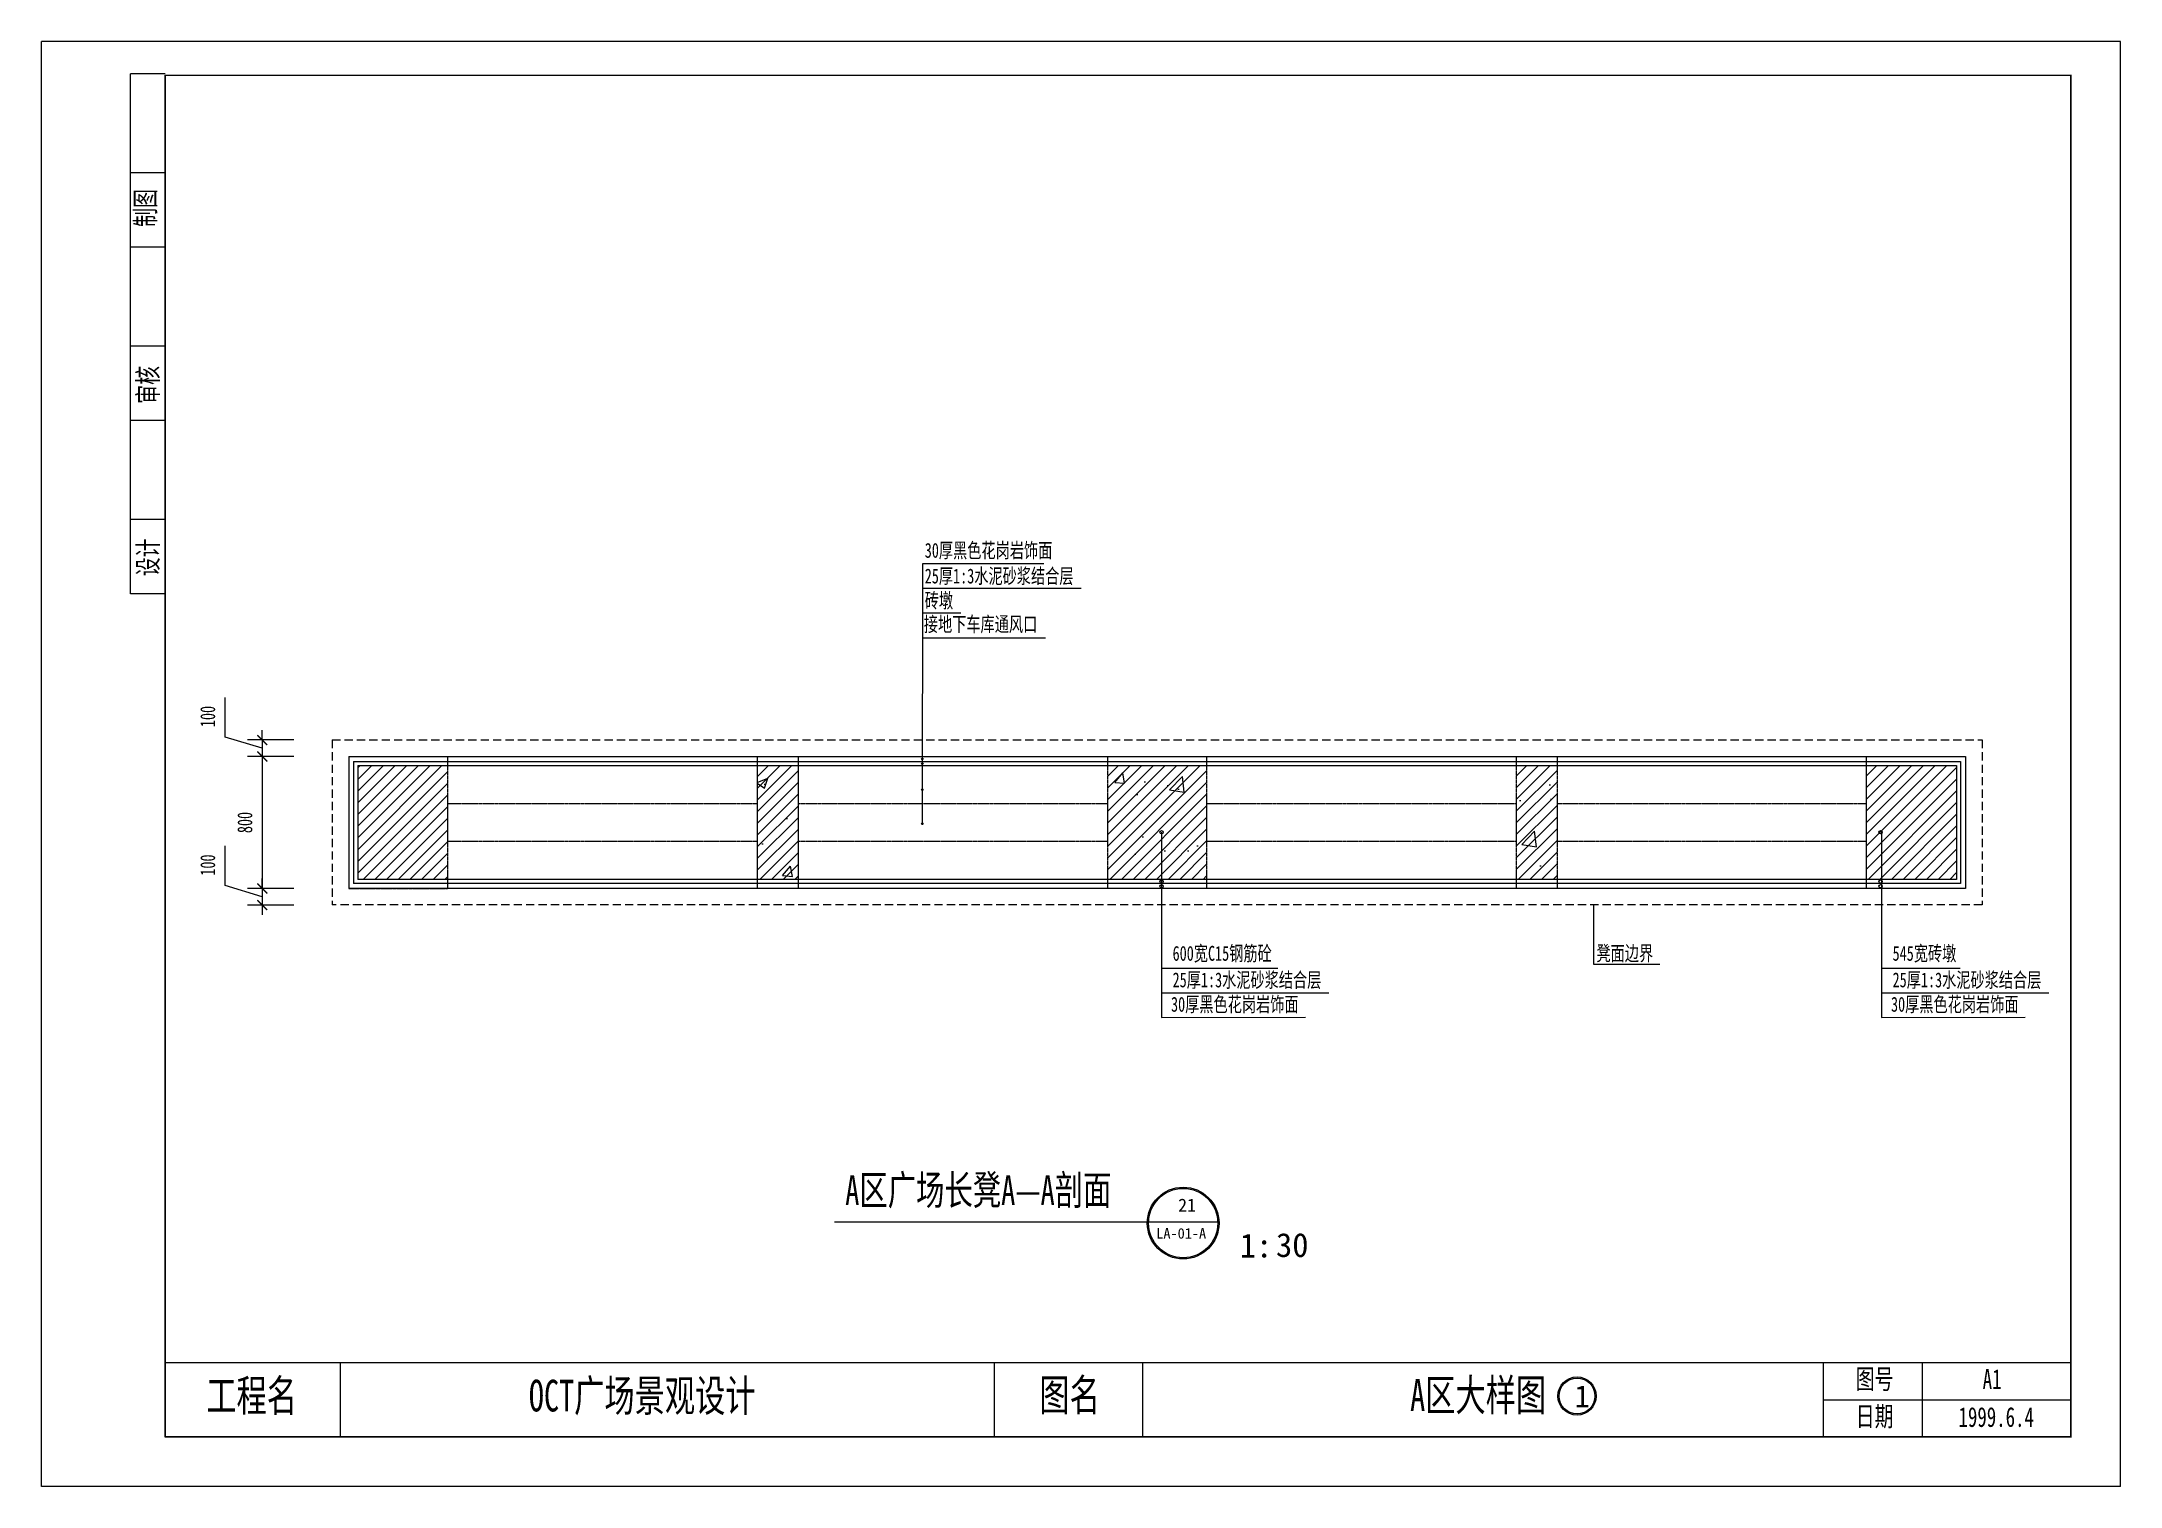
# Model space of a CAD drawing. Extents: x 620 to 13220, y 1490 to 10243.
import ezdxf

# ---------------------------------------------------------------- set-up
doc = ezdxf.new("R2010")
doc.units = 0
doc.header["$MEASUREMENT"] = 0
doc.linetypes.add('DASHED', pattern=[0.75, 0.5, -0.25])
doc.layers.get('0').update_dxf_attribs({"linetype": 'CONTINUOUS'})
doc.layers.get('DEFPOINTS').update_dxf_attribs({"linetype": 'CONTINUOUS'})
for name, color, linetype in [('A1', 7, 'CONTINUOUS'), ('LEVEL', 2, 'CONTINUOUS'), ('STAIR', 140, 'CONTINUOUS'), ('TEXT', 41, 'CONTINUOUS'), ('TK', 1, 'CONTINUOUS')]:
    doc.layers.add(name, color=color, linetype=linetype)
doc.styles.add('HZ', font='simplex.shx', dxfattribs={"width": 0.7, "bigfont": 'hztxt.shx'})
doc.styles.get("Standard").update_dxf_attribs({"font": 'simsun.ttf'})
doc.styles.add('STYLE1', font='simsun.ttf', dxfattribs={"width": 0.7})
doc.styles.add('XREF1$0$STYLE3', font='simsun.ttf', dxfattribs={"width": 0.7})
doc.dimstyles.new('STANDARD-1', dxfattribs={"dimscale": 0, "dimtxt": 450, "dimasz": 300, "dimexe": 300, "dimexo": 300, "dimgap": 200, "dimtad": 1, "dimdec": 0, "dimzin": 0, "dimtxsty": 'HZ', "dimcen": 300, "dimdle": 300, "dimclrd": 40, "dimclre": 40, "dimclrt": 41, "dimazin": 3, "dimtfac": 1, "dimtdec": 0, "dimtofl": 0, "dimtmove": 0, "dimatfit": 3, "dimtvp": 1.5, "dimtolj": 1, "dimtzin": 0})

# ---------------------------------------------------------------- blocks, each defined once
blk = doc.blocks.new('_ARCHTICK')
at = {"color": 0, "linetype": 'BYBLOCK', "const_width": 0.15}
blk.add_lwpolyline([(-0.5, -0.5), (0.5, 0.5)], dxfattribs=at)
blk = doc.blocks.new('*D29')
at = {"color": 40, "linetype": 'BYBLOCK'}
for p, q in [((1733, 6030), (1733, 6270)), ((1958, 6012), (1958, 6072)), ((1958, 5962), (1733, 6030)), ((2149, 6012), (1868, 6012)), ((1958, 6012), (1958, 5912)), ((2149, 5912), (1868, 5912)), ((1958, 5912), (1958, 5852))]:
    blk.add_line(p, q, dxfattribs=at)
at = {"layer": 'DEFPOINTS', "color": 0, "linetype": 'BYBLOCK'}
for p in [(2149, 6012), (1958, 5912), (2149, 5912)]:
    blk.add_point(p, dxfattribs=at)
at = {"color": 40, "linetype": 'BYBLOCK', "xscale": 60, "yscale": 60, "zscale": 60}
for p, rotation in [((1958, 6012), 270), ((1958, 5912), 90)]:
    blk.add_blockref('_ARCHTICK', p, dxfattribs=dict(at, rotation=rotation))
at = {"color": 41, "linetype": 'BYBLOCK', "insert": (1628, 6090), "char_height": 90, "attachment_point": 4, "rotation": 90, "style": 'XREF1$0$STYLE3'}
blk.add_mtext('\\A1;100', dxfattribs=at)
blk = doc.blocks.new('*D30')
at = {"color": 40, "linetype": 'BYBLOCK'}
for p, q in [((1958, 6002), (1958, 5022)), ((2149, 5912), (1868, 5912)), ((2149, 5112), (1868, 5112))]:
    blk.add_line(p, q, dxfattribs=at)
at = {"layer": 'DEFPOINTS', "color": 0, "linetype": 'BYBLOCK'}
for p in [(2149, 5912), (1958, 5112), (2149, 5112)]:
    blk.add_point(p, dxfattribs=at)
at = {"color": 40, "linetype": 'BYBLOCK', "xscale": 60, "yscale": 60, "zscale": 60}
for p, rotation in [((1958, 5912), 90), ((1958, 5112), 270)]:
    blk.add_blockref('_ARCHTICK', p, dxfattribs=dict(at, rotation=rotation))
at = {"color": 41, "linetype": 'BYBLOCK', "insert": (1853, 5512), "char_height": 90, "attachment_point": 5, "rotation": 90, "style": 'XREF1$0$STYLE3'}
blk.add_mtext('\\A1;800', dxfattribs=at)
blk = doc.blocks.new('*D31')
at = {"color": 40, "linetype": 'BYBLOCK'}
for p, q in [((1733, 5130), (1733, 5370)), ((1958, 5112), (1958, 5172)), ((1958, 5062), (1733, 5130)), ((2149, 5112), (1868, 5112)), ((1958, 5112), (1958, 5012)), ((2149, 5012), (1868, 5012)), ((1958, 5012), (1958, 4952))]:
    blk.add_line(p, q, dxfattribs=at)
at = {"layer": 'DEFPOINTS', "color": 0, "linetype": 'BYBLOCK'}
for p in [(2149, 5112), (1958, 5012), (2149, 5012)]:
    blk.add_point(p, dxfattribs=at)
at = {"color": 40, "linetype": 'BYBLOCK', "xscale": 60, "yscale": 60, "zscale": 60}
for p, rotation in [((1958, 5112), 270), ((1958, 5012), 90)]:
    blk.add_blockref('_ARCHTICK', p, dxfattribs=dict(at, rotation=rotation))
at = {"color": 41, "linetype": 'BYBLOCK', "insert": (1628, 5190), "char_height": 90, "attachment_point": 4, "rotation": 90, "style": 'XREF1$0$STYLE3'}
blk.add_mtext('\\A1;100', dxfattribs=at)

msp = doc.modelspace()

# ---------------------------------------------------------------- hatches: boundary and pattern name
at = {"layer": 'STAIR'}
h = msp.add_hatch(dxfattribs=at)
h.set_pattern_fill('ANSI31', color=256, scale=400, style=0)
h.set_pattern_definition([(45, (4255.36, 6005.446), (-35.35534, 35.35534), [])])
h.paths.add_polyline_path([(11681.8, 5167.4), (12226.8, 5167.4), (12226.8, 5857.4), (11681.8, 5857.4)])
h.paths.add_polyline_path([(9805.5, 5857.4), (9558.2, 5857.4), (9558.2, 5167.4), (9805.5, 5167.4)])
h.paths.add_polyline_path([(7681.8, 5857.4), (7081.8, 5857.4), (7081.8, 5167.4), (7681.8, 5167.4)])
h.paths.add_polyline_path([(4958.2, 5167.4), (5205.5, 5167.4), (5205.5, 5857.4), (4958.2, 5857.4)])
h.paths.add_polyline_path([(3081.8, 5857.4), (2536.8, 5857.4), (2536.8, 5167.4), (3081.8, 5167.4)])
at = {"layer": 'STAIR', "linetype": 'DASHED'}
h = msp.add_hatch(dxfattribs=at)
h.set_pattern_fill('AR-CONC', color=256, scale=100, style=0)
h.set_pattern_definition([(50, (4255.36, 6005.45), (717.26, -62.75), [75, -825]), (355, (4255.36, 6005.45), (-138.75, 752.19), [60, -660]), (100.451, (4315.1, 6000.2), (578.51, 689.44), [63.74, -701.14]), (46.184, (4255.4, 6205.45), (1067.24, -165.52), [112.5, -1237.5]), (96.636, (4344.3, 6191.7), (934.66, 974.12), [95.61, -1051.71]), (351.184, (4255.4, 6205.4), (934.66, 974.12), [90, -990]), (21, (4355.36, 6155.45), (596.91, -402.62), [75, -825]), (326, (4355.36, 6155.45), (243.32, 725.15), [60, -660]), (71.451, (4405.1, 6121.9), (840.22, 322.53), [63.74, -701.14]), (37.5, (4255.36, 6005.45), (12.16, 332.894), [0, -652, 0, -670, 0, -662.5]), (7.5, (4255.36, 6005.45), (263.07, 394.412), [0, -382, 0, -637, 0, -252.5]), (327.5, (4032.36, 6005.45), (533.822, -22.555), [0, -250, 0, -780, 0, -1035]), (317.5, (3932.36, 6005.45), (583.186, 100.105), [0, -325, 0, -518, 0, -735])])
h.paths.add_polyline_path([(7081.8, 5167.4), (7681.8, 5167.4), (7681.8, 5857.4), (7081.8, 5857.4)])
h.paths.add_polyline_path([(9805.5, 5857.4), (9558.2, 5857.4), (9558.2, 5167.4), (9805.5, 5167.4)])
h.paths.add_polyline_path([(4958.2, 5167.4), (5205.5, 5167.4), (5205.5, 5857.4), (4958.2, 5857.4)])
at = {"layer": 'TEXT', "linetype": 'CONTINUOUS'}
h = msp.add_hatch(color=256, dxfattribs=at)
edge = h.paths.add_edge_path()
edge.add_arc((7539.6, 3085.3), 217.5, 0, 360)
edge = h.paths.add_edge_path(flags=16)
edge.add_arc((7539.6, 3085.3), 210, 0, 360)
at = {"layer": 'TK', "linetype": 'CONTINUOUS'}
h = msp.add_hatch(color=256, dxfattribs=at)
edge = h.paths.add_edge_path(flags=16)
edge.add_arc((9926.8, 2037.5), 108.7, 0, 360)
edge = h.paths.add_edge_path()
edge.add_arc((9926.8, 2037.5), 115.9, 0, 360)

# ---------------------------------------------------------------- linework, layer by layer
at = {"layer": 'A1', "linetype": 'DASHED', "ltscale": 100}
for p, q in [((2381.8, 6012.4), (12381.8, 6012.4)), ((12381.8, 6012.4), (12381.8, 5012.4)), ((12381.8, 5012.4), (2381.8, 5012.4))]:
    msp.add_line(p, q, dxfattribs=at)
at = {"layer": 'A1', "linetype": 'DASHED'}
for p, q in [((3081.8, 5112.4), (3081.8, 5912.4)), ((7081.8, 5912.4), (7081.8, 5112.4)), ((7681.8, 5912.4), (7681.8, 5112.4)), ((9558.2, 5912.4), (9558.2, 5112.4)), ((9805.5, 5912.4), (9805.5, 5112.4)), ((3081.8, 5626.6), (4958.2, 5626.6)), ((5205.5, 5626.6), (7081.8, 5626.6)), ((7681.8, 5626.6), (9558.2, 5626.6)), ((9805.5, 5626.6), (11681.8, 5626.6)), ((3081.8, 5398.2), (4958.2, 5398.2)), ((5205.5, 5398.2), (7081.8, 5398.2)), ((7681.8, 5398.2), (9558.2, 5398.2)), ((9805.5, 5398.2), (11681.8, 5398.2)), ((2481.8, 5112.4), (3081.8, 5112.4))]:
    msp.add_line(p, q, dxfattribs=at)
at = {"layer": 'A1', "linetype": 'DASHED', "ltscale": 100}
msp.add_lwpolyline([(2381.8, 6012.4), (2381.8, 5012.4)], dxfattribs=at)
at = {"layer": 'LEVEL'}
for p, q in [((2481.8, 5912.4), (12281.8, 5912.4)), ((2481.8, 5912.4), (2481.8, 5112.4)), ((2511.8, 5882.4), (2511.8, 5142.4)), ((2511.8, 5882.4), (12251.8, 5882.4)), ((2536.8, 5857.4), (2536.8, 5167.4)), ((2536.8, 5857.4), (12226.8, 5857.4)), ((4958.2, 5912.4), (4958.2, 5112.4)), ((5205.5, 5912.4), (5205.5, 5112.4)), ((12226.8, 5857.4), (12226.8, 5167.4)), ((12251.8, 5882.4), (12251.8, 5142.4)), ((12281.8, 5912.4), (12281.8, 5112.4)), ((12226.8, 5167.4), (2536.8, 5167.4)), ((12281.8, 5112.4), (2481.8, 5112.4)), ((12251.8, 5142.4), (2511.8, 5142.4))]:
    msp.add_line(p, q, dxfattribs=at)
msp.add_lwpolyline([(12281.8, 5112.4), (11681.8, 5112.4), (11681.8, 5912.4)], dxfattribs=at)
at = {"layer": 'TEXT', "linetype": 'CONTINUOUS'}
for p, q in [((5959.7, 5504.4), (5962.3, 7081.5)), ((5962.3, 7081.5), (6696, 7081.5)), ((5962.2, 6931.5), (6920.7, 6931.5)), ((5962.9, 6781.5), (6191.2, 6781.5)), ((5962.9, 6631.5), (6704.7, 6631.5)), ((7408.8, 5452.9), (7408.8, 4330.2)), ((11772.6, 5452.9), (11772.6, 4330.2)), ((10026.2, 5013.6), (10026.2, 4654.7)), ((7408.9, 4630.2), (8112.7, 4629.5)), ((10026.2, 4654.7), (10428.7, 4654.7)), ((11772.7, 4630.2), (12248.2, 4629.5)), ((7408.8, 4480.2), (8421.8, 4479.5)), ((11772.6, 4480.2), (12785.6, 4479.5)), ((7408.8, 4330.2), (8280.1, 4333.3)), ((11772.6, 4330.2), (12644, 4333.3))]:
    msp.add_line(p, q, dxfattribs=at)
at = {"layer": 'TEXT', "linetype": 'CONTINUOUS', "const_width": 7.5}
msp.add_lwpolyline([(5425.2, 3092.2), (7749.5, 3092.2)], dxfattribs=at)
at = {"layer": 'TEXT', "linetype": 'CONTINUOUS'}
for centre, radius in [((5958.8, 5897.2), 5), ((5958.8, 5869.3), 5), ((5958.8, 5710.2), 5), ((5958.8, 5504.4), 5), ((7408.8, 5452.9), 10), ((11767, 5452.9), 10), ((7408.8, 5154.2), 10), ((7408.8, 5126.4), 10), ((11767, 5154.2), 10), ((11767, 5126.4), 10), ((7539.6, 3085.3), 217.5), ((7539.6, 3085.3), 210)]:
    msp.add_circle(centre, radius, dxfattribs=at)
at = {"layer": 'TK', "linetype": 'CONTINUOUS'}
for p, q in [((620.3, 1489.9), (620.3, 10243.2)), ((13220.3, 10243.2), (620.3, 10243.2)), ((13220.3, 1489.9), (13220.3, 10243.2)), ((1160.3, 6897.9), (1160.3, 10047.9)), ((1370, 10047.9), (1160.3, 10047.9)), ((1370.3, 1789.9), (1370.3, 10039.9)), ((1370.3, 10039.9), (12920.3, 10039.9)), ((12920.3, 1789.9), (12920.3, 10039.9)), ((1370, 9447.9), (1160.3, 9447.9)), ((1370, 8997.9), (1160.3, 8997.9)), ((1370, 8397.9), (1160.3, 8397.9)), ((1370, 7947.9), (1160.3, 7947.9)), ((1370, 7347.9), (1160.3, 7347.9)), ((1370, 6897.9), (1160.3, 6897.9)), ((2429.3, 2239.9), (2429.3, 1789.9)), ((6395.3, 1789.9), (6395.3, 2239.9)), ((7295.3, 1789.9), (7295.3, 2239.9)), ((11420.3, 1789.9), (11420.3, 2239.9)), ((12020.3, 1789.9), (12020.3, 2239.9)), ((11420.3, 2014.9), (12920.3, 2014.9)), ((12920.3, 1789.9), (1370.3, 1789.9)), ((13220.3, 1489.9), (620.3, 1489.9))]:
    msp.add_line(p, q, dxfattribs=at)
at = {"layer": 'TK', "linetype": 'CONTINUOUS', "const_width": 7.5}
for points in [[(1370.3, 10039.9), (1370.3, 1789.9), (12920.3, 1789.9), (12920.3, 10039.9), (1370.3, 10039.9)], [(1370.3, 2239.9), (12920.3, 2239.9)]]:
    msp.add_lwpolyline(points, dxfattribs=at)
at = {"layer": 'TK', "linetype": 'CONTINUOUS'}
for radius in [115.9, 108.7]:
    msp.add_circle((9926.8, 2037.5), radius, dxfattribs=at)

# ---------------------------------------------------------------- texts
at = {"layer": 'TEXT', "linetype": 'CONTINUOUS', "style": 'STYLE1', "width": 0.7}
for s, p in [('制图', (1309.1, 9120.4)), ('审核', (1324.7, 8049.2)), ('设计', (1324.7, 7004))]:
    msp.add_text(s, height=120, rotation=90, dxfattribs=at).set_placement(p)
for s, height, p in [('30厚黑色花岗岩饰面', 90, (5973.3, 7116)), ('25厚1:3水泥砂浆结合层', 90, (5973.3, 6960.5)), ('砖墩', 90, (5973.3, 6812.5)), ('接地下车库通风口', 90, (5967.8, 6669)), ('600宽C15钢筋砼', 90, (7475.5, 4674.5)), ('凳面边界', 90, (10044.6, 4674.5)), ('545宽砖墩', 90, (11839.4, 4674.5)), ('25厚1:3水泥砂浆结合层', 90, (7475.5, 4513.6)), ('25厚1:3水泥砂浆结合层', 90, (11839.4, 4513.6)), ('30厚黑色花岗岩饰面', 90, (7466, 4365.9)), ('30厚黑色花岗岩饰面', 90, (11829.8, 4365.9)), ('A区广场长凳A—A剖面', 180, (5491.3, 3195.5))]:
    msp.add_text(s, height=height, dxfattribs=at).set_placement(p)
at = {"layer": 'TEXT', "linetype": 'CONTINUOUS'}
for s, height, p in [('21', 79.31, (7509.2, 3154.1)), ('LA-01-A', 63.45, (7376.6, 2991.2)), ('1:', 145.17, (7882.4, 2876.7)), ('30', 145.17, (8101.9, 2879.7))]:
    msp.add_text(s, height=height, dxfattribs=at).set_placement(p)
at = {"layer": 'TK', "linetype": 'CONTINUOUS', "style": 'STYLE1', "width": 0.7}
for s, height, p in [('工程名', 192, (1618.7, 1944)), ('OCT广场景观设计', 192, (3573.9, 1944)), ('图名', 192, (6668, 1947.7)), ('A区大样图', 192, (8915.2, 1947.7)), ('图号', 120, (11616, 2080.2)), ('日期', 120, (11616, 1854.4))]:
    msp.add_text(s, height=height, dxfattribs=at).set_placement(p)
at = {"layer": 'TK', "linetype": 'CONTINUOUS', "width": 0.7}
for s, p in [('A1', (12385.4, 2080.2)), ('1999.6.4', (12239, 1850.5))]:
    msp.add_text(s, height=120, dxfattribs=at).set_placement(p)
at = {"layer": 'TK', "linetype": 'CONTINUOUS'}
msp.add_text('1', height=134.6, dxfattribs=at).set_placement((9912, 1968.4))

# ---------------------------------------------------------------- dimensions: what is measured, and where the dimension line sits
at = {"layer": 'TEXT', "linetype": 'CONTINUOUS'}
for base, p1, p2, picture, middle in [((1958.3, 5912.4), (2148.7, 6012.4), (2148.7, 5912.4), '*D29', (1628.3, 6089.9)), ((1958.3, 5112.4), (2148.7, 5912.4), (2148.7, 5112.4), '*D30', (1853.3, 5512.4)), ((1958.3, 5012.4), (2148.7, 5112.4), (2148.7, 5012.4), '*D31', (1628.3, 5189.9))]:
    dim = msp.add_linear_dim(base=base, p1=p1, p2=p2, angle=90, dimstyle='STANDARD-1', override={"dimscale": 3, "dimtxt": 30, "dimasz": 20, "dimexe": 30, "dimexo": 0, "dimgap": 20, "dimtxsty": 'XREF1$0$STYLE3', "dimblk1": 'ARCHTICK', "dimblk2": 'ARCHTICK', "dimsah": 1, "dimcen": 30, "dimdle": 30}, dxfattribs=at)
    dim.commit()
    dim.dimension.update_dxf_attribs({"geometry": picture, "text_midpoint": middle})

doc.saveas('drawing.dxf')
